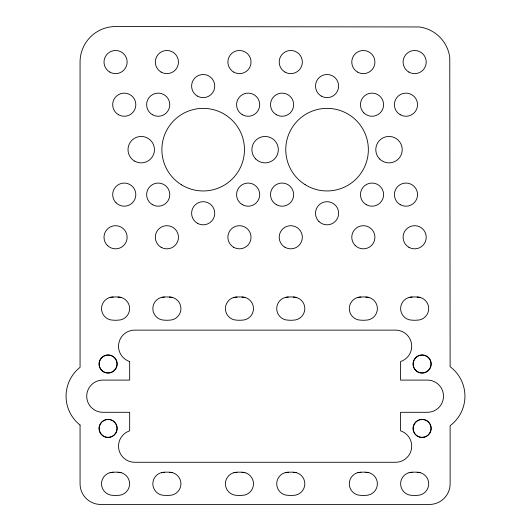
<?xml version="1.0" encoding="UTF-8"?>
<svg xmlns="http://www.w3.org/2000/svg" width="531" height="531" viewBox="0 0 531 531"><rect width="100%" height="100%" fill="white"/><g stroke="black" fill="none" stroke-linecap="round" stroke-linejoin="round"><path stroke-width="0.8" d="M417.14 472.238A11.563 11.563 0 0 1 428.703 483.801A11.563 11.563 0 0 1 417.14 495.363A30.486 30.486 0 0 1 409.189 494.972A11.563 11.563 0 0 1 412.182 472.238M409.189 472.63A30.486 30.486 0 0 1 420.127 472.63M365.819 472.238A11.563 11.563 0 0 1 377.382 483.801A11.563 11.563 0 0 1 365.819 495.363A30.486 30.486 0 0 1 357.874 494.972A11.563 11.563 0 0 1 360.868 472.238M357.874 472.63A30.486 30.486 0 0 1 368.813 472.63M293.251 472.238A11.563 11.563 0 0 1 304.814 483.801A11.563 11.563 0 0 1 293.251 495.363A30.486 30.486 0 0 1 285.3 494.972A11.563 11.563 0 0 1 288.293 472.238M285.3 472.63A30.486 30.486 0 0 1 296.245 472.63M241.937 472.238A11.563 11.563 0 0 1 253.499 483.801A11.563 11.563 0 0 1 241.93 495.363A30.486 30.486 0 0 1 233.985 494.972A11.563 11.563 0 0 1 236.979 472.238M233.985 472.63A30.486 30.486 0 0 1 244.924 472.63M169.362 472.238A11.563 11.563 0 0 1 180.925 483.801A11.563 11.563 0 0 1 169.362 495.363A30.486 30.486 0 0 1 161.411 494.972A11.563 11.563 0 0 1 164.404 472.238M161.411 472.63A30.486 30.486 0 0 1 172.356 472.63M118.048 472.238A11.563 11.563 0 0 1 129.61 483.801A11.563 11.563 0 0 1 118.048 495.363A30.486 30.486 0 0 1 110.096 494.972A11.563 11.563 0 0 1 113.09 472.238M110.096 472.63A30.486 30.486 0 0 1 121.041 472.63M417.14 297.035A11.563 11.563 0 0 1 428.703 308.597A11.563 11.563 0 0 1 417.14 320.16A30.486 30.486 0 0 1 409.189 319.768A11.563 11.563 0 0 1 412.182 297.035M409.189 297.426A30.486 30.486 0 0 1 420.134 297.426M365.826 297.035A11.563 11.563 0 0 1 377.388 308.597A11.563 11.563 0 0 1 365.819 320.16A30.486 30.486 0 0 1 357.874 319.768A11.563 11.563 0 0 1 360.868 297.035M357.874 297.426A30.486 30.486 0 0 1 368.813 297.426M293.251 297.035A11.563 11.563 0 0 1 304.814 308.597A11.563 11.563 0 0 1 293.251 320.16A30.486 30.486 0 0 1 285.3 319.768A11.563 11.563 0 0 1 288.293 297.035M285.3 297.426A30.486 30.486 0 0 1 296.245 297.426M241.937 297.035A11.563 11.563 0 0 1 253.499 308.597A11.563 11.563 0 0 1 241.937 320.16A30.486 30.486 0 0 1 233.985 319.768A11.563 11.563 0 0 1 236.979 297.035M233.985 297.426A30.486 30.486 0 0 1 244.93 297.426M169.362 297.035A11.563 11.563 0 0 1 180.925 308.597A11.563 11.563 0 0 1 169.362 320.16A30.486 30.486 0 0 1 161.417 319.768A11.563 11.563 0 0 1 164.404 297.035M161.417 297.426A30.486 30.486 0 0 1 172.356 297.426M118.048 297.035A11.563 11.563 0 0 1 129.61 308.597A11.563 11.563 0 0 1 118.048 320.16A30.486 30.486 0 0 1 110.096 319.768A11.563 11.563 0 0 1 113.09 297.035M110.096 297.426A30.486 30.486 0 0 1 121.041 297.426M80.062 425.052L80.062 483.801A20.649 20.649 0 0 0 100.704 504.45L429.473 504.45A20.649 20.649 0 0 0 450.122 483.801L450.122 425.689A36.752 36.752 0 0 0 450.122 366.715L449.77 57.441A35.411 35.411 0 0 0 419.284 26.955L115.572 26.55A35.511 35.511 0 0 0 80.062 62.061L80.062 367.339A36.752 36.752 0 0 0 80.062 425.052M129.664 361.551L129.664 380.096L102.822 380.096A16.103 16.103 0 0 0 86.712 396.199A16.103 16.103 0 0 0 102.822 412.302L129.664 412.308L129.664 430.853A16.103 16.103 0 0 0 134.642 462.275L395.588 462.275A16.103 16.103 0 0 0 400.566 430.853L400.566 412.308L427.409 412.308A16.103 16.103 0 0 0 443.511 396.199A16.103 16.103 0 0 0 427.409 380.096L400.566 380.096L400.566 361.551A16.103 16.103 0 0 0 395.588 330.129L134.642 330.129A16.103 16.103 0 0 0 129.664 361.551M400.195 114.709A11.563 11.563 0 0 0 417.539 104.693A11.563 11.563 0 0 0 400.195 94.677A11.563 11.563 0 0 0 400.195 114.709M400.195 204.647A11.563 11.563 0 0 0 417.539 194.631A11.563 11.563 0 0 0 400.195 184.615A11.563 11.563 0 0 0 400.195 204.647M379.658 159.008A13.215 13.215 0 0 0 401.768 153.081A13.215 13.215 0 0 0 385.586 136.898A13.215 13.215 0 0 0 379.658 159.008M357.562 72.07A11.563 11.563 0 0 0 374.906 62.061A11.563 11.563 0 0 0 357.562 52.045A11.563 11.563 0 0 0 357.562 72.07M355.166 245.441A11.563 11.563 0 0 0 374.514 240.258A11.563 11.563 0 0 0 360.35 226.093A11.563 11.563 0 0 0 355.166 245.441M318.885 221.434A11.563 11.563 0 0 0 338.227 216.25A11.563 11.563 0 0 0 324.069 202.092A11.563 11.563 0 0 0 318.885 221.434M366.244 204.647A11.563 11.563 0 0 0 383.594 194.631A11.563 11.563 0 0 0 366.244 184.615A11.563 11.563 0 0 0 366.244 204.647M363.854 112.871A11.563 11.563 0 0 0 383.196 107.687A11.563 11.563 0 0 0 369.038 93.522A11.563 11.563 0 0 0 363.854 112.871M321.282 96.078A11.563 11.563 0 0 0 338.625 86.068A11.563 11.563 0 0 0 321.282 76.052A11.563 11.563 0 0 0 321.282 96.078M276.312 114.709A11.563 11.563 0 0 0 293.656 104.693A11.563 11.563 0 0 0 276.312 94.677A11.563 11.563 0 0 0 276.312 114.709M276.306 204.647A11.563 11.563 0 0 0 293.656 194.631A11.563 11.563 0 0 0 276.306 184.615A11.563 11.563 0 0 0 276.306 204.647M255.769 159.008A13.215 13.215 0 0 0 277.879 153.081A13.215 13.215 0 0 0 261.697 136.898A13.215 13.215 0 0 0 255.769 159.008M408.877 247.28A11.563 11.563 0 0 0 426.227 237.264A11.563 11.563 0 0 0 408.877 227.248A11.563 11.563 0 0 0 408.877 247.28M408.883 72.077A11.563 11.563 0 0 0 426.227 62.061A11.563 11.563 0 0 0 408.883 52.045A11.563 11.563 0 0 0 408.883 72.077M233.673 72.07A11.563 11.563 0 0 0 251.024 62.061A11.563 11.563 0 0 0 233.673 52.045A11.563 11.563 0 0 0 233.673 72.07M233.673 247.28A11.563 11.563 0 0 0 251.017 237.264A11.563 11.563 0 0 0 233.673 227.248A11.563 11.563 0 0 0 233.673 247.28M197.393 223.272A11.563 11.563 0 0 0 214.736 213.256A11.563 11.563 0 0 0 197.393 203.247A11.563 11.563 0 0 0 197.393 223.272M242.362 204.647A11.563 11.563 0 0 0 259.705 194.631A11.563 11.563 0 0 0 242.362 184.615A11.563 11.563 0 0 0 242.362 204.647M242.362 114.709A11.563 11.563 0 0 0 259.705 104.693A11.563 11.563 0 0 0 242.362 94.677A11.563 11.563 0 0 0 242.362 114.709M197.393 96.078A11.563 11.563 0 0 0 214.736 86.068A11.563 11.563 0 0 0 197.393 76.052A11.563 11.563 0 0 0 197.393 96.078M152.424 114.709A11.563 11.563 0 0 0 169.767 104.693A11.563 11.563 0 0 0 152.424 94.677A11.563 11.563 0 0 0 152.424 114.709M152.424 204.647A11.563 11.563 0 0 0 169.767 194.631A11.563 11.563 0 0 0 152.424 184.615A11.563 11.563 0 0 0 152.424 204.647M134.622 161.105A13.215 13.215 0 0 0 154.441 149.662A13.215 13.215 0 0 0 134.622 138.219A13.215 13.215 0 0 0 134.622 161.105M284.994 247.28A11.563 11.563 0 0 0 302.338 237.264A11.563 11.563 0 0 0 284.994 227.248A11.563 11.563 0 0 0 284.994 247.28M284.994 72.077A11.563 11.563 0 0 0 302.338 62.061A11.563 11.563 0 0 0 284.994 52.045A11.563 11.563 0 0 0 284.994 72.077M109.791 72.07A11.563 11.563 0 0 0 127.135 62.061A11.563 11.563 0 0 0 109.791 52.045A11.563 11.563 0 0 0 109.791 72.07M107.395 245.441A11.563 11.563 0 0 0 126.736 240.258A11.563 11.563 0 0 0 112.579 226.093A11.563 11.563 0 0 0 107.395 245.441M116.077 202.809A11.563 11.563 0 0 0 135.418 197.625A11.563 11.563 0 0 0 121.26 183.46A11.563 11.563 0 0 0 116.077 202.809M118.473 114.709A11.563 11.563 0 0 0 135.817 104.693A11.563 11.563 0 0 0 118.473 94.677A11.563 11.563 0 0 0 118.473 114.709M161.105 247.28A11.563 11.563 0 0 0 178.449 237.264A11.563 11.563 0 0 0 161.105 227.248A11.563 11.563 0 0 0 161.105 247.28M161.105 72.077A11.563 11.563 0 0 0 178.449 62.061A11.563 11.563 0 0 0 161.105 52.045A11.563 11.563 0 0 0 161.105 72.077M181.489 184.808A41.299 41.299 0 0 0 244.452 150.864A41.299 41.299 0 0 0 183.573 113.315A41.299 41.299 0 0 0 181.489 184.808M305.099 184.635A41.299 41.299 0 0 0 368.328 151.196A41.299 41.299 0 0 0 307.754 113.156A41.299 41.299 0 0 0 305.099 184.635M417.565 436.276A9.087 9.087 0 0 0 431.205 428.424A9.087 9.087 0 0 0 417.592 420.539A9.087 9.087 0 0 0 417.565 436.276M417.578 371.859A9.087 9.087 0 0 0 431.205 363.987A9.087 9.087 0 0 0 417.578 356.122A9.087 9.087 0 0 0 417.578 371.859M103.565 436.276A9.087 9.087 0 0 0 117.192 428.411A9.087 9.087 0 0 0 103.565 420.545A9.087 9.087 0 0 0 103.565 436.276M103.565 371.859A9.087 9.087 0 0 0 117.192 363.987A9.087 9.087 0 0 0 103.565 356.122A9.087 9.087 0 0 0 103.565 371.859M109.811 372.755A8.981 8.888 -45 0 0 114.822 358.06A8.981 8.888 -45 0 0 99.636 361.199A8.981 8.888 -45 0 0 109.811 372.755M109.811 437.179A8.981 8.888 -45 0 0 114.822 422.484A8.981 8.888 -45 0 0 99.636 425.623A8.981 8.888 -45 0 0 109.811 437.179M423.824 437.179A8.981 8.888 -45 0 0 428.836 422.484A8.981 8.888 -45 0 0 413.649 425.623A8.981 8.888 -45 0 0 423.824 437.179M423.824 372.762A8.981 8.888 -45 0 0 428.836 358.067A8.981 8.888 -45 0 0 413.649 361.199A8.981 8.888 -45 0 0 423.824 372.762"/></g></svg>
